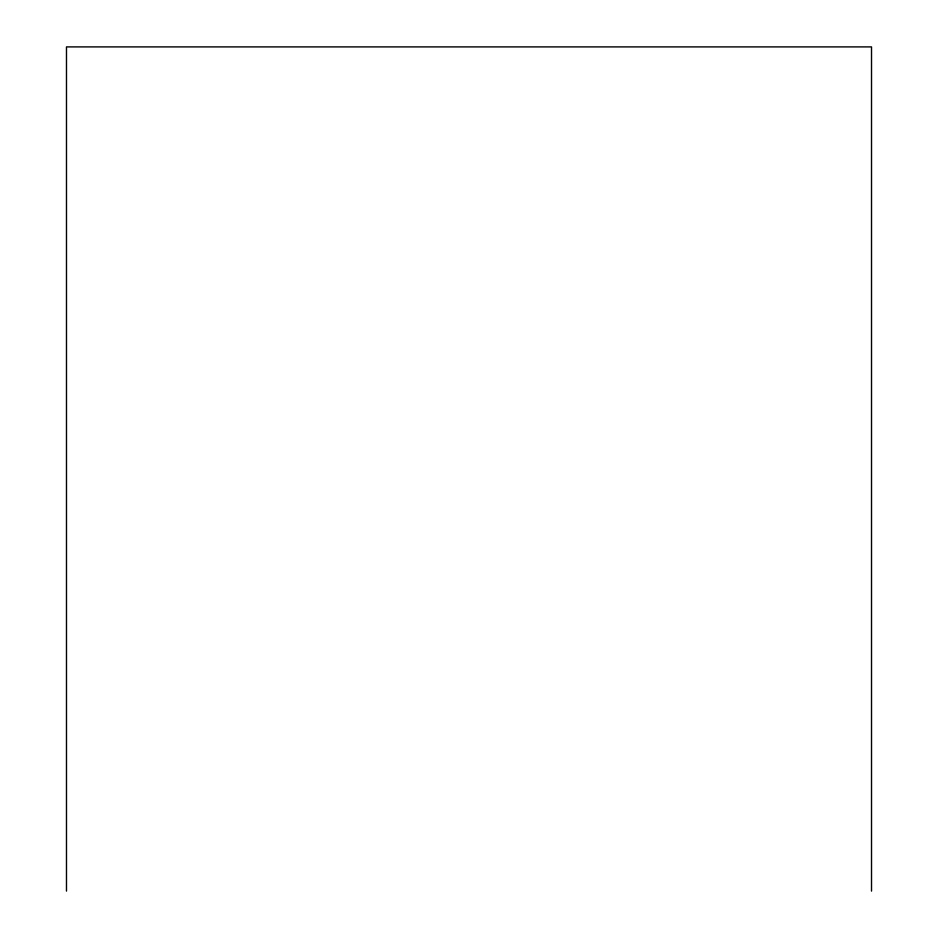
<?xml version="1.0" encoding="UTF-8"?>
<svg xmlns="http://www.w3.org/2000/svg" width="938" height="938" viewBox="0 0 938 938"><rect width="100%" height="100%" fill="white"/><g stroke="black" fill="none" stroke-linecap="round" stroke-linejoin="round"><path stroke-width="1.41" d="M871.519 891.1L871.519 46.9L66.481 46.9L66.481 891.1"/></g></svg>
